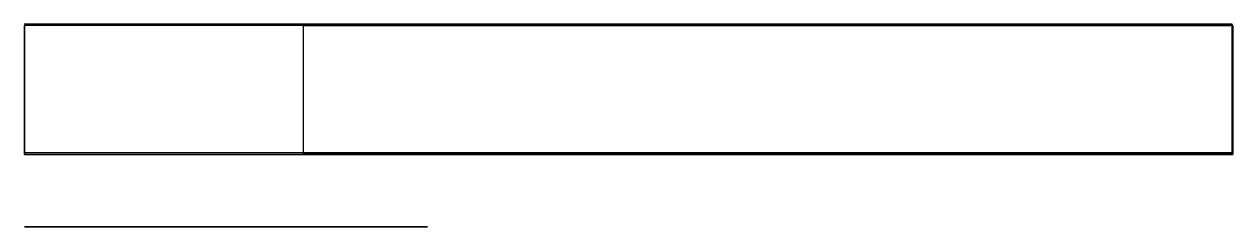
# Model space of a CAD drawing. Header units: millimetres. Extents: x 0 to 150, y 45 to 70.
import ezdxf

# ---------------------------------------------------------------- set-up
doc = ezdxf.new("R2010")
doc.units = ezdxf.units.MM
doc.layers.get('0').update_dxf_attribs({"true_color": 0xc2ced6})

msp = doc.modelspace()

# ---------------------------------------------------------------- linework, layer by layer
at = {"extrusion": (8.23504e-32, 1, 0)}
msp.add_line((150, 70, 16), (0, 70, 16), dxfattribs=at)
for p, q in [((150, 70, 16), (0, 70, 16)), ((150, 54, 16), (150, 70, 16))]:
    msp.add_line(p, q)
at = {"extrusion": (1, 8.23504e-32, -1.38778e-17)}
msp.add_line((150, 54, 16), (150, 70, 16), dxfattribs=at)
for points in [[(0.06, 69.82, 16.03), (0.06, 53.82, 16.03), (0.06, 69.82, 16.03), (0.06, 69.82, 41.03), (0.06, 53.82, 41.03), (0.06, 53.82, 16.03), (25.06, 53.82, 16.03), (150.06, 53.82, 16.03), (150.06, 69.82, 16.03), (150.06, 53.82, 16.03), (34.68, 53.82, 64.1), (34.68, 69.82, 64.1), (150.06, 69.82, 16.03)], [(150, 54, 16), (0, 54, 16), (150, 54, 16), (0, 54, 16)]]:
    msp.add_polyline3d(points, close=True)
at = {"extrusion": (0, -1, -5.93397e-15)}
for radius in [25, 12.5]:
    msp.add_circle((25.06, 41.03, -44.82), radius, dxfattribs=at)

doc.saveas('drawing.dxf')
